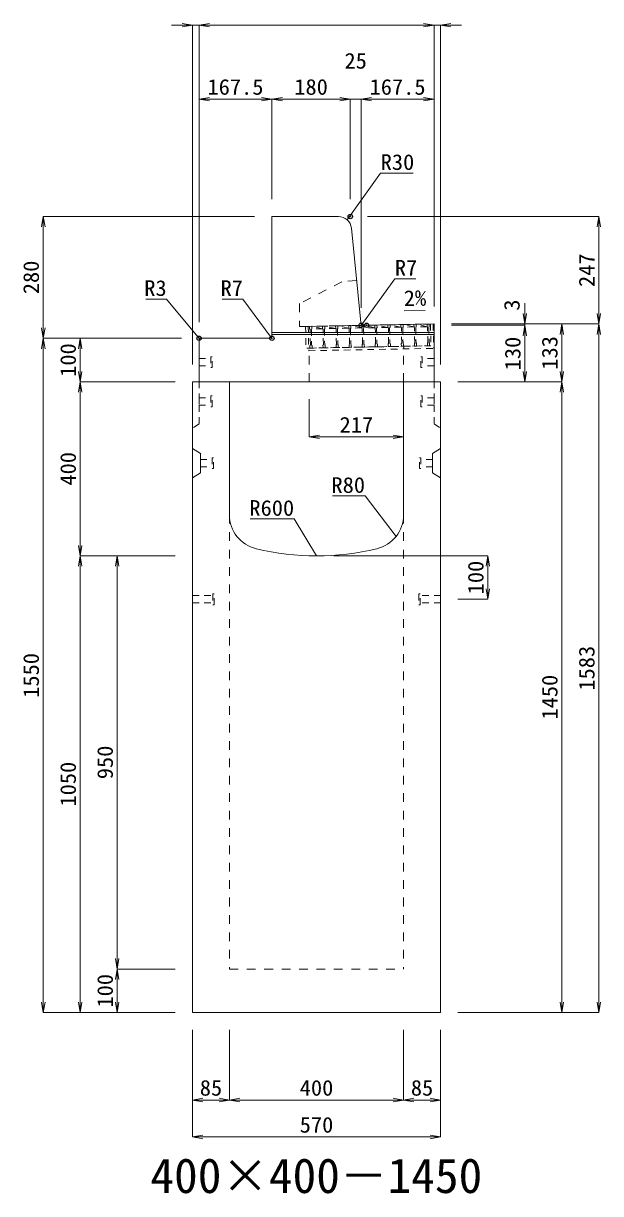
# Model space of a CAD drawing. Units: millimetres at full size; some dimension numbers follow another scale. Extents: x -18734 to 51600, y -18820 to 17820.
# Drawn here: x 39376 to 40703, y 10734 to 13424 of the extents above; entities that cross this region are included whole.
import ezdxf
from ezdxf.enums import TextEntityAlignment as Align

# ---------------------------------------------------------------- set-up
doc = ezdxf.new("R2010")
doc.units = ezdxf.units.MM
doc.header["$LTSCALE"] = 20
doc.header["$PDMODE"] = 32
doc.header["$PDSIZE"] = 10
doc.linetypes.add('USER1', pattern=[2, 1, -1])
doc.linetypes.add('USER2', pattern=[1.35, 0.75, -0.6])
for name, color, linetype, lineweight in [('インサート', 3, 'USER2', 9), ('グレーチング', 7, 'USER2', 5), ('受枠', 3, 'USER2', 9), ('寸法線', 7, 'Continuous', 13), ('引出線', 4, 'Continuous', 13), ('本体', 2, 'Continuous', 13), ('目地', 132, 'Continuous', 5)]:
    doc.layers.add(name, color=color, linetype=linetype, lineweight=lineweight)
doc.layers.add('作業エリア', color=11, linetype='Continuous')
doc.layers.add('文字', color=7, linetype='Continuous')
doc.styles.add('ＭＳ 明朝', font='')
doc.styles.get('ＭＳ 明朝').set_extended_font_data('MS Mincho')

# ---------------------------------------------------------------- blocks, each defined once
blk = doc.blocks.new('open_arrow')
at = {"color": 0, "linetype": 'Continuous', "lineweight": -2}
blk.add_lwpolyline([(7.5, 1.25), (0, 0), (7.5, -1.25)], dxfattribs=at)

msp = doc.modelspace()

# ---------------------------------------------------------------- linework, layer by layer
at = {"layer": 'インサート'}
for p, q in [((39780, 12653.5), (39807, 12653.5)), ((39780, 12653.5), (39780, 12636.5)), ((39810, 12657.5), (39807, 12657.5)), ((39807, 12657.5), (39807, 12632.5)), ((39810, 12632.5), (39810, 12657.5)), ((40290, 12657.5), (40293, 12657.5)), ((40290, 12632.5), (40290, 12657.5)), ((40293, 12657.5), (40293, 12632.5)), ((40320, 12653.5), (40293, 12653.5)), ((40320, 12653.5), (40320, 12636.5)), ((39780, 12636.5), (39807, 12636.5)), ((39807, 12632.5), (39810, 12632.5)), ((40293, 12632.5), (40290, 12632.5)), ((40320, 12636.5), (40293, 12636.5)), ((39810, 12567.5), (39807, 12567.5)), ((39807, 12567.5), (39807, 12542.5)), ((39810, 12542.5), (39810, 12567.5)), ((40290, 12567.5), (40293, 12567.5)), ((40290, 12542.5), (40290, 12567.5)), ((40293, 12567.5), (40293, 12542.5)), ((39780, 12563.5), (39807, 12563.5)), ((39780, 12563.5), (39780, 12546.5)), ((39780, 12546.5), (39807, 12546.5)), ((39807, 12542.5), (39810, 12542.5)), ((40293, 12542.5), (40290, 12542.5)), ((40320, 12563.5), (40293, 12563.5)), ((40320, 12546.5), (40293, 12546.5)), ((40320, 12563.5), (40320, 12546.5)), ((39783.2, 12421.5), (39810.2, 12421.5)), ((39783.2, 12421.5), (39783.2, 12404.5)), ((39783.2, 12404.5), (39810.2, 12404.5)), ((39813.2, 12425.5), (39810.2, 12425.5)), ((39810.2, 12425.5), (39810.2, 12400.5)), ((39813.2, 12400.5), (39813.2, 12425.5)), ((40286.8, 12425.5), (40289.8, 12425.5)), ((40286.8, 12400.5), (40286.8, 12425.5)), ((40289.8, 12425.5), (40289.8, 12400.5)), ((40316.8, 12421.5), (40289.8, 12421.5)), ((40316.8, 12404.5), (40289.8, 12404.5)), ((40316.8, 12421.5), (40316.8, 12404.5)), ((39810.2, 12400.5), (39813.2, 12400.5)), ((40289.8, 12400.5), (40286.8, 12400.5)), ((39765, 12108.5), (39812, 12108.5)), ((39765, 12108.5), (39765, 12091.5)), ((39815, 12112.5), (39812, 12112.5)), ((39812, 12112.5), (39812, 12087.5)), ((39815, 12087.5), (39815, 12112.5)), ((40288, 12112.5), (40285, 12112.5)), ((40285, 12112.5), (40285, 12087.5)), ((40288, 12087.5), (40288, 12112.5)), ((40335, 12108.5), (40288, 12108.5)), ((40335, 12091.5), (40335, 12108.5)), ((39765, 12091.5), (39812, 12091.5)), ((39812, 12087.5), (39815, 12087.5)), ((40285, 12087.5), (40288, 12087.5)), ((40335, 12091.5), (40288, 12091.5))]:
    msp.add_line(p, q, dxfattribs=at)
at = {"layer": 'グレーチング'}
for p, q in [((40033.97, 12727.46), (40308.92, 12732.79)), ((40064.08, 12722.05), (40038.97, 12727.56)), ((40094.07, 12722.63), (40068.96, 12728.14)), ((40124.07, 12723.21), (40098.96, 12728.72)), ((40154.06, 12723.79), (40128.95, 12729.3)), ((40184.06, 12724.37), (40158.95, 12729.88)), ((40214.05, 12724.95), (40188.94, 12730.46)), ((40214.05, 12724.95), (40189.06, 12724.46)), ((40244.05, 12725.53), (40218.93, 12731.04)), ((40244.05, 12725.53), (40219.05, 12725.05)), ((40274.04, 12726.11), (40248.93, 12731.62)), ((40274.04, 12726.11), (40249.05, 12725.63)), ((40304.04, 12726.69), (40278.92, 12732.2)), ((40304.04, 12726.69), (40279.04, 12726.21)), ((40064.08, 12722.05), (40039.08, 12721.56)), ((40094.07, 12722.63), (40069.08, 12722.14)), ((40124.07, 12723.21), (40099.07, 12722.72)), ((40154.06, 12723.79), (40129.07, 12723.3)), ((40184.06, 12724.37), (40159.06, 12723.88)), ((40034.94, 12677.47), (40309.89, 12682.79))]:
    msp.add_line(p, q, dxfattribs=at)
for points in [[(40033.97, 12727.46), (40038.97, 12727.56), (40039.08, 12721.56), (40038.1, 12720.54), (40038.8, 12684.55), (40039.82, 12683.57), (40039.94, 12677.57), (40034.94, 12677.47), (40034.82, 12683.47), (40035.8, 12684.49), (40035.1, 12720.48), (40034.09, 12721.47)], [(40068.8, 12685.13), (40069.81, 12684.15), (40069.93, 12678.15), (40064.93, 12678.05), (40064.82, 12684.05), (40065.8, 12685.07), (40065.1, 12721.07), (40064.08, 12722.05), (40063.96, 12728.04), (40068.96, 12728.14), (40069.08, 12722.14), (40068.1, 12721.12)], [(40098.79, 12685.71), (40099.81, 12684.73), (40099.92, 12678.73), (40094.93, 12678.63), (40094.81, 12684.63), (40095.79, 12685.65), (40095.09, 12721.65), (40094.07, 12722.63), (40093.96, 12728.62), (40098.96, 12728.72), (40099.07, 12722.72), (40098.09, 12721.7)], [(40128.78, 12686.29), (40129.8, 12685.31), (40129.92, 12679.31), (40124.92, 12679.21), (40124.8, 12685.21), (40125.78, 12686.23), (40125.09, 12722.23), (40124.07, 12723.21), (40123.95, 12729.21), (40128.95, 12729.3), (40129.07, 12723.3), (40128.09, 12722.28)], [(40158.78, 12686.87), (40159.8, 12685.89), (40159.91, 12679.89), (40154.91, 12679.8), (40154.8, 12685.79), (40155.78, 12686.81), (40155.08, 12722.81), (40154.06, 12723.79), (40153.95, 12729.79), (40158.95, 12729.88), (40159.06, 12723.88), (40158.08, 12722.86)], [(40185.77, 12687.39), (40185.08, 12723.39), (40184.06, 12724.37), (40183.94, 12730.37), (40188.94, 12730.46), (40189.06, 12724.46), (40188.08, 12723.45), (40188.77, 12687.45), (40189.79, 12686.47), (40189.91, 12680.47), (40184.91, 12680.38), (40184.79, 12686.37)], [(40215.77, 12687.97), (40215.07, 12723.97), (40214.05, 12724.95), (40213.94, 12730.95), (40218.93, 12731.04), (40219.05, 12725.05), (40218.07, 12724.03), (40218.77, 12688.03), (40219.79, 12687.05), (40219.9, 12681.05), (40214.9, 12680.96), (40214.79, 12686.96)], [(40249.05, 12725.63), (40248.06, 12724.61), (40248.76, 12688.61), (40249.78, 12687.63), (40249.9, 12681.63), (40244.9, 12681.54), (40244.78, 12687.54), (40245.76, 12688.56), (40245.07, 12724.55), (40244.05, 12725.53), (40243.93, 12731.53), (40248.93, 12731.62)], [(40279.04, 12726.21), (40278.06, 12725.19), (40278.76, 12689.19), (40279.78, 12688.21), (40279.89, 12682.21), (40274.89, 12682.12), (40274.78, 12688.12), (40275.76, 12689.14), (40275.06, 12725.13), (40274.04, 12726.11), (40273.92, 12732.11), (40278.92, 12732.2)], [(40304.89, 12682.7), (40304.77, 12688.7), (40305.75, 12689.72), (40305.05, 12725.71), (40304.04, 12726.69), (40303.92, 12732.69), (40308.92, 12732.79), (40309.03, 12726.79), (40308.05, 12725.77), (40308.75, 12689.77), (40309.77, 12688.79), (40309.89, 12682.79)]]:
    msp.add_lwpolyline(points, close=True, dxfattribs=at)
at = {"layer": '作業エリア'}
for p in [(40127.5, 12980), (40152.5, 12730), (40165, 12730), (39780, 12700), (39947.5, 12700)]:
    msp.add_point(p, dxfattribs=at)
at = {"layer": '受枠'}
for p, q in [((40024.97, 12727.29), (40317.92, 12732.96)), ((40024.97, 12727.29), (40025.94, 12677.3)), ((40030.97, 12727.41), (40032.05, 12671.42)), ((40311.92, 12732.84), (40312.89, 12682.85)), ((40317.92, 12732.96), (40319, 12676.97)), ((40312.89, 12682.85), (40025.94, 12677.3)), ((40032.05, 12671.42), (40319, 12676.97))]:
    msp.add_line(p, q, dxfattribs=at)
at = {"layer": '受枠', "linetype": 'Continuous'}
msp.add_line((40250.9, 12681.65), (40251.01, 12675.65), dxfattribs=at)
at = {"layer": '寸法線'}
for p, q in [((39828, 13419.95), (39717, 13419.95)), ((39765, 12640), (39765, 13419.95)), ((39780, 13419.95), (40320, 13419.95)), ((39780, 12737), (39780, 13419.95)), ((39780, 12737), (39780, 13419.95)), ((40272, 13419.95), (40383, 13419.95)), ((40320, 12773), (40320, 13419.95)), ((40320, 12773), (40320, 13419.95)), ((40335, 12640), (40335, 13419.95)), ((39780, 13249.95), (39947.5, 13249.95)), ((39780, 12737), (39780, 13249.95)), ((39947.5, 13020), (39947.5, 13249.95)), ((39947.5, 13249.95), (40127.5, 13249.95)), ((39947.5, 13020), (39947.5, 13249.95)), ((40079.5, 13249.95), (40200.5, 13249.95)), ((40127.5, 13020), (40127.5, 13249.95)), ((40127.5, 13020), (40127.5, 13249.95)), ((40152.5, 12770), (40152.5, 13249.95)), ((40152.5, 13249.95), (40320, 13249.95)), ((40152.5, 12770), (40152.5, 13249.95)), ((40320, 12773), (40320, 13249.95)), ((39422.06, 12980), (39422.06, 12700)), ((39907.5, 12980), (39422.06, 12980)), ((40167.5, 12980), (40698.78, 12980)), ((40698.78, 12980), (40698.78, 12733)), ((40528.78, 12781), (40528.78, 12682)), ((40360, 12733), (40528.78, 12733)), ((40360, 12733), (40613.78, 12733)), ((40360, 12733), (40698.78, 12733)), ((40360, 12733), (40698.78, 12733)), ((40360, 12730), (40528.78, 12730)), ((40360, 12730), (40528.78, 12730)), ((40528.78, 12730), (40528.78, 12600)), ((40613.78, 12733), (40613.78, 12600)), ((40698.78, 12733), (40698.78, 11150)), ((39740, 12700), (39422.06, 12700)), ((39422.06, 11150), (39422.06, 12700)), ((39740, 12700), (39422.06, 12700)), ((39507.06, 12600), (39507.06, 12700)), ((39740, 12700), (39507.06, 12700)), ((39507.06, 12600), (39507.06, 12200)), ((39725, 12600), (39507.06, 12600)), ((39725, 12600), (39507.06, 12600)), ((40375, 12600), (40528.78, 12600)), ((40375, 12600), (40613.78, 12600)), ((40375, 12600), (40613.78, 12600)), ((40613.78, 12600), (40613.78, 11150)), ((40033, 12560), (40033, 12473.33)), ((40033, 12473.33), (40250, 12473.33)), ((39725, 12200), (39507.06, 12200)), ((39507.06, 11150), (39507.06, 12200)), ((39725, 12200), (39507.06, 12200)), ((39592.06, 12200), (39592.06, 11250)), ((39725, 12200), (39592.06, 12200)), ((40090, 12200), (40443.78, 12200)), ((40443.78, 12200), (40443.78, 12100)), ((40375, 12100), (40443.78, 12100)), ((39725, 11250), (39592.06, 11250)), ((39592.06, 11250), (39592.06, 11150)), ((39725, 11250), (39592.06, 11250)), ((39725, 11150), (39422.06, 11150)), ((39725, 11150), (39507.06, 11150)), ((39725, 11150), (39592.06, 11150)), ((40375, 11150), (40613.78, 11150)), ((40375, 11150), (40698.78, 11150)), ((39765, 11110), (39765, 10948.84)), ((39765, 11110), (39765, 10863.84)), ((39850, 11110), (39850, 10948.84)), ((39850, 11110), (39850, 10948.84)), ((40250, 11110), (40250, 10948.84)), ((40250, 11110), (40250, 10948.84)), ((40335, 11110), (40335, 10948.84)), ((40335, 11110), (40335, 10863.84)), ((39765, 10948.84), (39850, 10948.84)), ((39850, 10948.84), (40250, 10948.84)), ((40250, 10948.84), (40335, 10948.84)), ((39765, 10863.84), (40335, 10863.84))]:
    msp.add_line(p, q, dxfattribs=at)
at = {"layer": '引出線'}
for points in [[(40120.48, 12972.24), (40197.4, 13079.93), (40272.08, 13079.93)], [(40154.14, 12731.81), (40230, 12837.02), (40277.93, 12837.02)], [(39780.88, 12699.12), (39705.62, 12790.3), (39657.89, 12790.3)], [(39945.45, 12702.05), (39880.97, 12790.3), (39833.04, 12790.3)], [(40251.14, 12763.26), (40299.85, 12764.23), (40251.11, 12763.26)], [(40232.76, 12244.42), (40161.5, 12337.53), (40086.83, 12337.53)], [(40050, 12200), (39998.63, 12284.75), (39897.63, 12284.75)]]:
    msp.add_lwpolyline(points, dxfattribs=at)
at = {"layer": '本体'}
for p, q in [((39947.5, 12980), (39947.5, 12707)), ((40100.35, 12980), (39947.5, 12980)), ((40151.87, 12736.3), (40130.2, 12952.99)), ((40165, 12730), (40158.83, 12730)), ((40165, 12730), (40320, 12733)), ((40320, 12600), (40320, 12733)), ((39940.5, 12700), (39783, 12700)), ((39780, 12697), (39780, 12600)), ((39765, 12600), (39765, 11150)), ((39850, 12600), (39765, 12600)), ((40320, 12600), (39780, 12600)), ((39850, 12600), (39850, 12294.04)), ((40250, 12294.04), (40250, 12600)), ((40335, 12600), (40250, 12600)), ((40335, 11150), (40335, 12600)), ((39765, 11150), (40335, 11150))]:
    msp.add_line(p, q, dxfattribs=at)
at = {"layer": '本体', "linetype": 'USER1'}
for p, q in [((40142.2, 12833), (40108, 12830)), ((40108, 12830), (40011, 12780)), ((40011, 12780), (40011, 12727.02)), ((40011, 12727.02), (40165, 12730)), ((40033, 12600), (40033, 12677.44)), ((40250, 12600), (40250, 12681.64))]:
    msp.add_line(p, q, dxfattribs=at)
at = {"layer": '本体', "linetype": 'USER2', "lineweight": 9}
for p, q in [((39780, 12600), (39780, 12503)), ((40320, 12600), (40320, 12503)), ((39780, 12503), (39765, 12493.5)), ((40320, 12503), (40335, 12493.5))]:
    msp.add_line(p, q, dxfattribs=at)
at = {"layer": '本体', "lineweight": 9}
for p, q in [((39765, 12447), (39783.2, 12435.5)), ((39783.2, 12435.5), (39783.2, 12390.5)), ((40335, 12447), (40316.8, 12435.5)), ((40316.8, 12435.5), (40316.8, 12390.5)), ((39765, 12379), (39783.2, 12390.5)), ((40335, 12379), (40316.8, 12390.5))]:
    msp.add_line(p, q, dxfattribs=at)
at = {"layer": '本体', "linetype": 'USER1', "lineweight": 15}
for p, q in [((39850, 12294.04), (39850, 11250)), ((40250, 12294.04), (40250, 11250)), ((39850, 11250), (40250, 11250))]:
    msp.add_line(p, q, dxfattribs=at)
at = {"layer": '本体'}
for centre, radius, start, end in [((40100.35, 12950), 30, 5.71059, 90), ((40158.83, 12737), 7, 185.71059, 270), ((39783, 12697), 3, 90, 180), ((39940.5, 12707), 7, 270, 0), ((39930, 12294.04), 80, 180, 256.65764), ((40170, 12294.04), 80, 283.34236, 0), ((40050, 12800), 600, 256.65764, 283.34236)]:
    msp.add_arc(centre, radius, start, end, dxfattribs=at)
at = {"layer": '目地'}
for p, q in [((40320, 12713), (39947.5, 12713)), ((40320, 12709), (39947.5, 12709))]:
    msp.add_line(p, q, dxfattribs=at)

# ---------------------------------------------------------------- block references
at = {"layer": '寸法線', "xscale": 3.2, "yscale": 3.2}
for p, rotation in [((39765, 13419.95), 180), ((40320, 13419.95), 180), ((40320, 13419.95), 180), ((39947.5, 13249.95), 180), ((40127.5, 13249.95), 180), ((40127.5, 13249.95), 180), ((40320, 13249.95), 180), ((39422.06, 12980), 270), ((40698.78, 12980), 270), ((40528.78, 12733), 90), ((40698.78, 12733), 90), ((40528.78, 12730), 270), ((40528.78, 12730), 270), ((40613.78, 12733), 270), ((40698.78, 12733), 270), ((39422.06, 12700), 90), ((39422.06, 12700), 270), ((39507.06, 12700), 270), ((39507.06, 12600), 90), ((40528.78, 12600), 90), ((40613.78, 12600), 90), ((39507.06, 12600), 270), ((40613.78, 12600), 270), ((40250, 12473.33), 180), ((39507.06, 12200), 90), ((39507.06, 12200), 270), ((39592.06, 12200), 270), ((40443.78, 12200), 270), ((40443.78, 12100), 90), ((39592.06, 11250), 90), ((39592.06, 11250), 270), ((39422.06, 11150), 90), ((39507.06, 11150), 90), ((39592.06, 11150), 90), ((40613.78, 11150), 90), ((40698.78, 11150), 90), ((39850, 10948.84), 180), ((40250, 10948.84), 180), ((40335, 10948.84), 180), ((40335, 10863.84), 180)]:
    msp.add_blockref('open_arrow', p, dxfattribs=dict(at, rotation=rotation))
for p in [(39780, 13419.95), (39780, 13419.95), (40335, 13419.95), (39780, 13249.95), (39947.5, 13249.95), (40152.5, 13249.95), (40152.5, 13249.95), (40033, 12473.33), (39765, 10948.84), (39850, 10948.84), (40250, 10948.84), (39765, 10863.84)]:
    msp.add_blockref('open_arrow', p, dxfattribs=at)
at = {"layer": '引出線', "xscale": 0.0533, "yscale": 0.0533}
for p, rotation in [((40120.48, 12972.24), 54.5), ((40251.14, 12763.26), 1.1), ((40154.14, 12731.81), 54.2), ((39780.88, 12699.12), 129.5), ((39945.45, 12702.05), 126.2), ((40232.76, 12244.42), 127.4), ((40050, 12200), 121.2)]:
    msp.add_blockref('open_arrow', p, dxfattribs=dict(at, rotation=rotation))

# ---------------------------------------------------------------- texts
at = {"layer": '寸法線', "style": 'ＭＳ 明朝', "width": 1.05}
for s, p in [('25', (40140, 13337.95)), ('167.5', (39863.75, 13277.95)), ('180', (40037.5, 13277.95)), ('167.5', (40236.25, 13277.95)), ('217', (40141.5, 12501.33)), ('85', (39807.5, 10976.84)), ('400', (40050, 10976.84)), ('85', (40292.5, 10976.84)), ('570', (40050, 10891.84))]:
    msp.add_text(s, height=36.03, dxfattribs=at).set_placement(p, align=Align.MIDDLE_CENTER)
for s, p in [('247', (40670.78, 12856.5)), ('280', (39394.06, 12840)), ('3', (40498.78, 12776.34)), ('130', (40500.78, 12665)), ('133', (40585.78, 12666.5)), ('100', (39479.06, 12650)), ('400', (39479.06, 12400)), ('100', (40415.78, 12150)), ('1550', (39394.06, 11925)), ('1583', (40670.78, 11941.5)), ('1450', (40585.78, 11875)), ('950', (39564.06, 11725)), ('1050', (39479.06, 11675)), ('100', (39564.06, 11200))]:
    msp.add_text(s, height=36.03, rotation=90, dxfattribs=at).set_placement(p, align=Align.MIDDLE_CENTER)
at = {"layer": '引出線', "style": 'ＭＳ 明朝', "width": 1.05}
for s, p in [('R30', (40197.4, 13123.13)), ('R7', (40230, 12880.22))]:
    msp.add_text(s, height=36.03, dxfattribs=at).set_placement(p, align=Align.TOP_LEFT)
for s, p in [('R3', (39705.62, 12833.5)), ('R7', (39880.97, 12833.5)), ('R80', (40161.5, 12380.73)), ('R600', (39998.63, 12327.95))]:
    msp.add_text(s, height=36.03, dxfattribs=at).set_placement(p, align=Align.TOP_RIGHT)
msp.add_text('2%', height=36.03, rotation=1.146, dxfattribs=at).set_placement((40250.17, 12810.15), align=Align.TOP_LEFT)
at = {"layer": '文字', "style": 'ＭＳ 明朝'}
msp.add_text('400×400－1450', height=80.06, dxfattribs=at).set_placement((40049.52, 10775.03), align=Align.MIDDLE_CENTER)

doc.saveas('drawing.dxf')
